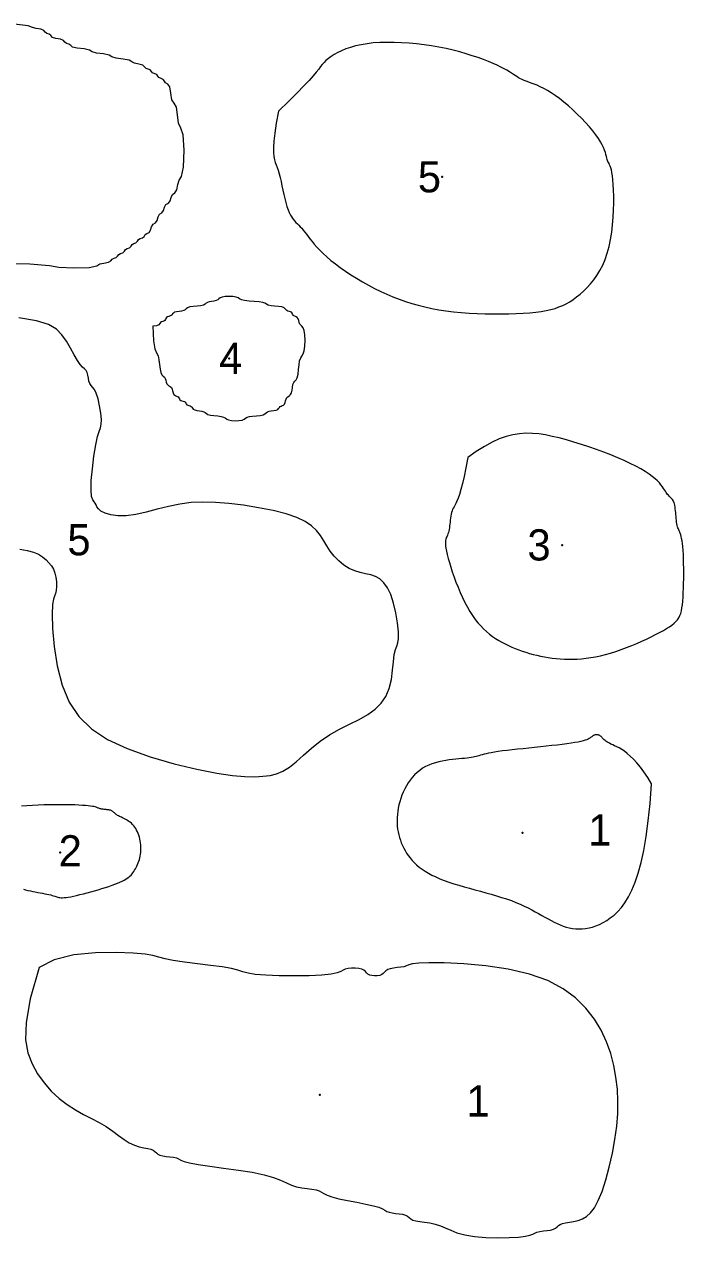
# Model space of a CAD drawing. Header units: millimetres. Extents: x 20 to 46.8, y 18.2 to 43.6.
# Drawn here: x 32.99 to 46.78, y 18.18 to 43.55 of the extents above; entities that cross this region are included whole.
import ezdxf
from ezdxf.enums import TextEntityAlignment as Align

# ---------------------------------------------------------------- set-up
doc = ezdxf.new("R2010")
doc.units = ezdxf.units.MM
for name, color, linetype in [('CONTOURS', 1, 'Continuous'), ('DIMENSIONS', 5, 'Continuous'), ('LABELS', 7, 'Continuous')]:
    doc.layers.add(name, color=color, linetype=linetype)

msp = doc.modelspace()

# ---------------------------------------------------------------- linework, layer by layer
at = {"layer": 'CONTOURS', "lineweight": 5}
for points in [[(32.239, 38.555), (33.11, 38.538), (33.52, 38.503), (33.714, 38.468), (34.027, 38.454), (34.352, 38.465), (34.511, 38.499), (34.573, 38.535), (34.658, 38.554), (34.75, 38.57), (34.8, 38.603), (34.827, 38.639), (34.869, 38.659), (34.916, 38.673), (34.944, 38.702), (34.966, 38.736), (35.007, 38.756), (35.055, 38.77), (35.084, 38.801), (35.106, 38.839), (35.145, 38.861), (35.194, 38.875), (35.224, 38.905), (35.245, 38.943), (35.281, 38.966), (35.326, 38.98), (35.356, 39.009), (35.377, 39.047), (35.414, 39.071), (35.462, 39.085), (35.496, 39.112), (35.517, 39.151), (35.552, 39.176), (35.6, 39.196), (35.633, 39.244), (35.651, 39.315), (35.685, 39.366), (35.736, 39.395), (35.772, 39.445), (35.791, 39.52), (35.821, 39.575), (35.869, 39.605), (35.904, 39.651), (35.923, 39.722), (35.954, 39.777), (36.004, 39.807), (36.043, 39.853), (36.063, 39.926), (36.092, 39.986), (36.142, 40.022), (36.183, 40.086), (36.203, 40.196), (36.231, 40.289), (36.281, 40.363), (36.323, 40.557), (36.334, 40.917), (36.311, 41.234), (36.262, 41.374), (36.218, 41.477), (36.197, 41.654), (36.172, 41.816), (36.124, 41.895), (36.079, 41.97), (36.057, 42.108), (36.034, 42.239), (35.99, 42.298), (35.945, 42.321), (35.921, 42.356), (35.896, 42.393), (35.852, 42.413), (35.807, 42.432), (35.785, 42.464), (35.764, 42.497), (35.722, 42.514), (35.676, 42.529), (35.649, 42.559), (35.626, 42.593), (35.584, 42.611), (35.537, 42.626), (35.507, 42.658), (35.471, 42.695), (35.39, 42.716), (35.296, 42.731), (35.239, 42.762), (35.183, 42.799), (35.062, 42.821), (34.914, 42.836), (34.824, 42.866), (34.765, 42.903), (34.65, 42.926), (34.504, 42.941), (34.412, 42.97), (34.354, 43.007), (34.244, 43.031), (34.097, 43.045), (34.001, 43.07), (33.964, 43.106), (33.925, 43.131), (33.874, 43.147), (33.839, 43.174), (33.812, 43.209), (33.747, 43.233), (33.651, 43.247), (33.582, 43.272), (33.551, 43.311), (33.516, 43.34), (33.464, 43.357), (33.426, 43.382), (33.4, 43.417), (33.34, 43.444), (33.242, 43.457), (33.164, 43.48), (33.071, 43.518), (32.785, 43.548)], [(32.903, 32.571), (33.055, 32.548), (33.183, 32.513), (33.288, 32.466), (33.375, 32.412), (33.447, 32.352), (33.508, 32.289), (33.559, 32.223), (33.6, 32.152), (33.631, 32.074), (33.653, 31.985), (33.665, 31.89), (33.667, 31.795), (33.661, 31.71), (33.646, 31.644), (33.624, 31.592), (33.6, 31.526), (33.582, 31.412), (33.574, 31.216), (33.582, 30.916), (33.615, 30.54), (33.679, 30.13), (33.781, 29.728), (33.929, 29.372), (34.131, 29.072), (34.396, 28.816), (34.732, 28.596), (35.146, 28.403), (35.624, 28.232), (36.123, 28.087), (36.601, 27.972), (37.016, 27.889), (37.347, 27.839), (37.605, 27.816), (37.81, 27.813), (37.979, 27.823), (38.129, 27.843), (38.266, 27.877), (38.399, 27.931), (38.534, 28.012), (38.677, 28.125), (38.831, 28.262), (38.997, 28.412), (39.178, 28.559), (39.375, 28.692), (39.583, 28.807), (39.792, 28.912), (39.991, 29.013), (40.171, 29.116), (40.325, 29.227), (40.451, 29.352), (40.55, 29.495), (40.621, 29.66), (40.666, 29.847), (40.692, 30.04), (40.709, 30.22), (40.726, 30.369), (40.75, 30.472), (40.777, 30.544), (40.802, 30.613), (40.816, 30.705), (40.814, 30.846), (40.793, 31.031), (40.758, 31.238), (40.71, 31.443), (40.651, 31.623), (40.584, 31.764), (40.509, 31.871), (40.425, 31.949), (40.333, 32.001), (40.233, 32.035), (40.126, 32.058), (40.014, 32.083), (39.9, 32.117), (39.784, 32.17), (39.67, 32.241), (39.564, 32.326), (39.468, 32.424), (39.388, 32.529), (39.318, 32.639), (39.253, 32.75), (39.182, 32.859), (39.1, 32.964), (38.996, 33.061), (38.862, 33.152), (38.688, 33.235), (38.466, 33.311), (38.194, 33.38), (37.89, 33.44), (37.575, 33.489), (37.269, 33.526), (36.987, 33.549), (36.728, 33.556), (36.483, 33.545), (36.245, 33.516), (36.007, 33.467), (35.77, 33.406), (35.54, 33.345), (35.323, 33.295), (35.124, 33.269), (34.948, 33.269), (34.799, 33.289), (34.68, 33.324), (34.594, 33.367), (34.542, 33.414), (34.512, 33.46), (34.493, 33.502), (34.475, 33.536), (34.45, 33.564), (34.423, 33.603), (34.4, 33.676), (34.388, 33.804), (34.394, 34.005), (34.415, 34.255), (34.447, 34.517), (34.485, 34.753), (34.523, 34.926), (34.558, 35.036), (34.586, 35.111), (34.603, 35.183), (34.605, 35.281), (34.592, 35.415), (34.568, 35.567), (34.535, 35.713), (34.497, 35.833), (34.458, 35.912), (34.421, 35.962), (34.388, 35.998), (34.361, 36.035), (34.344, 36.085), (34.332, 36.146), (34.321, 36.21), (34.307, 36.267), (34.284, 36.309), (34.253, 36.342), (34.212, 36.38), (34.162, 36.434), (34.103, 36.52), (34.036, 36.639), (33.96, 36.777), (33.874, 36.921), (33.779, 37.057), (33.665, 37.175), (33.501, 37.272), (33.251, 37.349), (32.88, 37.406)], [(32.974, 25.461), (33.02, 25.449), (33.069, 25.437), (33.12, 25.426), (33.171, 25.416), (33.223, 25.406), (33.275, 25.396), (33.326, 25.387), (33.376, 25.378), (33.423, 25.369), (33.467, 25.36), (33.508, 25.351), (33.545, 25.342), (33.576, 25.334), (33.604, 25.325), (33.629, 25.316), (33.652, 25.309), (33.673, 25.301), (33.694, 25.295), (33.716, 25.29), (33.739, 25.287), (33.765, 25.285), (33.794, 25.284), (33.828, 25.286), (33.866, 25.29), (33.912, 25.297), (33.964, 25.306), (34.023, 25.318), (34.087, 25.332), (34.157, 25.349), (34.23, 25.367), (34.306, 25.386), (34.383, 25.407), (34.461, 25.429), (34.539, 25.452), (34.616, 25.475), (34.69, 25.498), (34.761, 25.521), (34.827, 25.544), (34.888, 25.567), (34.944, 25.589), (34.993, 25.61), (35.038, 25.631), (35.078, 25.652), (35.114, 25.673), (35.146, 25.694), (35.175, 25.715), (35.2, 25.737), (35.224, 25.759), (35.245, 25.783), (35.264, 25.807), (35.282, 25.832), (35.299, 25.859), (35.316, 25.887), (35.332, 25.916), (35.347, 25.947), (35.361, 25.979), (35.375, 26.012), (35.387, 26.046), (35.398, 26.081), (35.408, 26.117), (35.416, 26.154), (35.423, 26.192), (35.428, 26.23), (35.431, 26.269), (35.432, 26.309), (35.431, 26.349), (35.429, 26.39), (35.424, 26.431), (35.417, 26.471), (35.409, 26.511), (35.398, 26.55), (35.386, 26.589), (35.372, 26.627), (35.357, 26.663), (35.34, 26.698), (35.321, 26.73), (35.301, 26.761), (35.279, 26.79), (35.256, 26.816), (35.231, 26.84), (35.206, 26.862), (35.18, 26.881), (35.153, 26.899), (35.127, 26.915), (35.1, 26.929), (35.074, 26.942), (35.049, 26.954), (35.024, 26.966), (35.001, 26.976), (34.98, 26.986), (34.961, 26.996), (34.943, 27.005), (34.928, 27.015), (34.915, 27.024), (34.903, 27.033), (34.893, 27.042), (34.884, 27.051), (34.875, 27.06), (34.867, 27.068), (34.859, 27.076), (34.85, 27.083), (34.841, 27.09), (34.831, 27.097), (34.82, 27.102), (34.807, 27.107), (34.792, 27.112), (34.776, 27.115), (34.759, 27.119), (34.74, 27.122), (34.721, 27.124), (34.702, 27.126), (34.682, 27.129), (34.663, 27.131), (34.643, 27.133), (34.625, 27.136), (34.607, 27.138), (34.591, 27.142), (34.576, 27.145), (34.563, 27.149), (34.551, 27.154), (34.539, 27.16), (34.526, 27.165), (34.512, 27.171), (34.494, 27.177), (34.473, 27.183), (34.447, 27.189), (34.415, 27.195), (34.376, 27.201), (34.33, 27.206), (34.275, 27.212), (34.211, 27.216), (34.136, 27.22), (34.051, 27.224), (33.956, 27.226), (33.855, 27.228), (33.747, 27.229), (33.634, 27.228), (33.518, 27.227), (33.4, 27.224), (33.281, 27.22), (33.163, 27.214), (33.047, 27.207), (32.935, 27.198)]]:
    msp.add_lwpolyline(points, dxfattribs=at)
for points in [[(38.303, 41.734), (38.259, 41.478), (38.229, 41.269), (38.21, 41.101), (38.201, 40.968), (38.201, 40.863), (38.207, 40.781), (38.22, 40.715), (38.237, 40.659), (38.257, 40.608), (38.278, 40.555), (38.299, 40.494), (38.319, 40.423), (38.339, 40.344), (38.359, 40.26), (38.378, 40.171), (38.398, 40.081), (38.418, 39.991), (38.438, 39.902), (38.46, 39.818), (38.482, 39.74), (38.505, 39.67), (38.53, 39.609), (38.556, 39.556), (38.583, 39.511), (38.611, 39.471), (38.64, 39.436), (38.67, 39.404), (38.7, 39.374), (38.731, 39.344), (38.762, 39.314), (38.793, 39.281), (38.824, 39.245), (38.856, 39.204), (38.889, 39.16), (38.925, 39.112), (38.964, 39.06), (39.007, 39.005), (39.054, 38.947), (39.108, 38.885), (39.169, 38.821), (39.237, 38.754), (39.314, 38.684), (39.4, 38.611), (39.495, 38.537), (39.596, 38.462), (39.705, 38.387), (39.819, 38.311), (39.938, 38.237), (40.06, 38.164), (40.186, 38.094), (40.313, 38.026), (40.442, 37.962), (40.57, 37.903), (40.699, 37.848), (40.829, 37.797), (40.959, 37.751), (41.092, 37.709), (41.227, 37.671), (41.366, 37.637), (41.508, 37.607), (41.654, 37.58), (41.805, 37.558), (41.962, 37.538), (42.124, 37.523), (42.29, 37.51), (42.459, 37.501), (42.628, 37.495), (42.796, 37.492), (42.961, 37.491), (43.121, 37.494), (43.275, 37.499), (43.422, 37.506), (43.558, 37.517), (43.683, 37.529), (43.798, 37.544), (43.902, 37.562), (43.998, 37.583), (44.087, 37.607), (44.169, 37.636), (44.247, 37.668), (44.322, 37.705), (44.394, 37.747), (44.466, 37.794), (44.537, 37.847), (44.61, 37.905), (44.683, 37.969), (44.756, 38.041), (44.827, 38.119), (44.897, 38.205), (44.963, 38.298), (45.025, 38.4), (45.082, 38.511), (45.134, 38.631), (45.179, 38.76), (45.217, 38.9), (45.247, 39.047), (45.272, 39.2), (45.29, 39.355), (45.302, 39.511), (45.31, 39.664), (45.314, 39.812), (45.314, 39.952), (45.31, 40.082), (45.304, 40.198), (45.296, 40.298), (45.287, 40.381), (45.276, 40.449), (45.264, 40.504), (45.252, 40.548), (45.239, 40.583), (45.227, 40.611), (45.215, 40.634), (45.203, 40.655), (45.192, 40.675), (45.183, 40.696), (45.175, 40.722), (45.167, 40.751), (45.16, 40.785), (45.15, 40.824), (45.138, 40.867), (45.122, 40.915), (45.1, 40.969), (45.073, 41.028), (45.038, 41.092), (44.994, 41.162), (44.941, 41.238), (44.877, 41.319), (44.805, 41.405), (44.726, 41.493), (44.641, 41.582), (44.552, 41.67), (44.46, 41.758), (44.366, 41.842), (44.272, 41.921), (44.18, 41.994), (44.091, 42.06), (44.006, 42.117), (43.926, 42.166), (43.85, 42.207), (43.778, 42.242), (43.711, 42.272), (43.649, 42.297), (43.59, 42.318), (43.536, 42.338), (43.486, 42.356), (43.441, 42.373), (43.399, 42.391), (43.362, 42.41), (43.326, 42.43), (43.291, 42.452), (43.256, 42.476), (43.219, 42.5), (43.178, 42.527), (43.133, 42.556), (43.082, 42.586), (43.023, 42.619), (42.956, 42.653), (42.879, 42.69), (42.792, 42.729), (42.695, 42.769), (42.59, 42.81), (42.477, 42.85), (42.356, 42.891), (42.228, 42.93), (42.094, 42.968), (41.954, 43.004), (41.809, 43.038), (41.659, 43.068), (41.506, 43.095), (41.349, 43.118), (41.192, 43.137), (41.034, 43.152), (40.877, 43.162), (40.723, 43.168), (40.573, 43.169), (40.427, 43.165), (40.288, 43.156), (40.156, 43.141), (40.032, 43.12), (39.917, 43.095), (39.811, 43.065), (39.713, 43.031), (39.624, 42.994), (39.543, 42.955), (39.47, 42.915), (39.405, 42.873), (39.348, 42.831), (39.299, 42.79), (39.258, 42.749), (39.222, 42.709), (39.186, 42.664), (39.146, 42.612), (39.096, 42.549), (39.03, 42.471), (38.945, 42.375), (38.835, 42.257), (38.694, 42.113), (38.519, 41.94), (38.303, 41.734)], [(35.678, 37.235), (35.691, 36.927), (35.721, 36.763), (35.757, 36.681), (35.789, 36.618), (35.808, 36.531), (35.821, 36.431), (35.832, 36.336), (35.848, 36.263), (35.871, 36.219), (35.897, 36.193), (35.921, 36.172), (35.938, 36.143), (35.949, 36.106), (35.958, 36.066), (35.97, 36.03), (35.99, 36.005), (36.017, 35.987), (36.044, 35.972), (36.067, 35.951), (36.083, 35.919), (36.093, 35.88), (36.102, 35.841), (36.116, 35.809), (36.138, 35.789), (36.163, 35.777), (36.189, 35.768), (36.209, 35.756), (36.223, 35.738), (36.234, 35.717), (36.245, 35.698), (36.263, 35.683), (36.287, 35.674), (36.314, 35.667), (36.338, 35.659), (36.356, 35.646), (36.368, 35.628), (36.378, 35.61), (36.391, 35.593), (36.41, 35.582), (36.434, 35.574), (36.458, 35.567), (36.479, 35.557), (36.494, 35.54), (36.507, 35.52), (36.526, 35.5), (36.556, 35.484), (36.601, 35.473), (36.655, 35.466), (36.707, 35.458), (36.747, 35.446), (36.775, 35.428), (36.798, 35.407), (36.831, 35.388), (36.883, 35.373), (36.956, 35.364), (37.036, 35.357), (37.108, 35.348), (37.16, 35.334), (37.194, 35.315), (37.223, 35.294), (37.262, 35.276), (37.322, 35.264), (37.399, 35.259), (37.478, 35.262), (37.544, 35.272), (37.589, 35.288), (37.619, 35.309), (37.651, 35.329), (37.697, 35.345), (37.766, 35.355), (37.847, 35.362), (37.925, 35.37), (37.985, 35.383), (38.023, 35.401), (38.048, 35.422), (38.073, 35.441), (38.108, 35.455), (38.156, 35.464), (38.208, 35.471), (38.255, 35.48), (38.289, 35.495), (38.309, 35.514), (38.324, 35.535), (38.338, 35.553), (38.359, 35.565), (38.384, 35.574), (38.41, 35.586), (38.431, 35.605), (38.445, 35.636), (38.454, 35.673), (38.464, 35.71), (38.48, 35.741), (38.504, 35.761), (38.531, 35.779), (38.557, 35.803), (38.577, 35.841), (38.589, 35.896), (38.599, 35.956), (38.609, 36.013), (38.627, 36.054), (38.651, 36.083), (38.676, 36.113), (38.699, 36.158), (38.715, 36.231), (38.726, 36.327), (38.735, 36.426), (38.748, 36.512), (38.77, 36.571), (38.796, 36.611), (38.823, 36.654), (38.846, 36.719), (38.859, 36.819), (38.863, 36.938), (38.858, 37.055), (38.843, 37.147), (38.821, 37.202), (38.795, 37.233), (38.77, 37.254), (38.751, 37.279), (38.738, 37.315), (38.728, 37.355), (38.716, 37.391), (38.698, 37.417), (38.675, 37.432), (38.65, 37.442), (38.628, 37.452), (38.612, 37.467), (38.601, 37.487), (38.591, 37.508), (38.576, 37.525), (38.555, 37.537), (38.529, 37.544), (38.504, 37.552), (38.482, 37.563), (38.466, 37.58), (38.449, 37.6), (38.422, 37.62), (38.374, 37.636), (38.304, 37.645), (38.225, 37.653), (38.15, 37.661), (38.093, 37.674), (38.056, 37.693), (38.023, 37.714), (37.976, 37.732), (37.901, 37.746), (37.8, 37.754), (37.693, 37.761), (37.599, 37.771), (37.534, 37.786), (37.494, 37.806), (37.461, 37.827), (37.418, 37.844), (37.352, 37.855), (37.273, 37.858), (37.193, 37.854), (37.128, 37.844), (37.087, 37.826), (37.06, 37.806), (37.036, 37.786), (37.004, 37.771), (36.958, 37.761), (36.906, 37.754), (36.857, 37.746), (36.82, 37.732), (36.795, 37.713), (36.771, 37.693), (36.736, 37.674), (36.679, 37.661), (36.603, 37.652), (36.524, 37.645), (36.455, 37.636), (36.407, 37.62), (36.378, 37.6), (36.354, 37.58), (36.325, 37.563), (36.281, 37.552), (36.228, 37.544), (36.176, 37.537), (36.134, 37.526), (36.109, 37.51), (36.093, 37.491), (36.081, 37.473), (36.064, 37.458), (36.039, 37.448), (36.011, 37.439), (35.985, 37.429), (35.966, 37.414), (35.953, 37.395), (35.942, 37.374), (35.93, 37.355), (35.911, 37.342), (35.888, 37.333), (35.863, 37.325), (35.841, 37.311), (35.824, 37.289), (35.802, 37.264), (35.758, 37.244), (35.678, 37.235)], [(42.261, 34.49), (42.221, 34.275), (42.184, 34.093), (42.15, 33.942), (42.118, 33.818), (42.088, 33.717), (42.061, 33.637), (42.037, 33.574), (42.014, 33.525), (41.994, 33.486), (41.976, 33.455), (41.96, 33.427), (41.946, 33.401), (41.935, 33.371), (41.924, 33.338), (41.916, 33.302), (41.909, 33.263), (41.902, 33.223), (41.897, 33.181), (41.892, 33.139), (41.887, 33.098), (41.882, 33.057), (41.877, 33.018), (41.871, 32.982), (41.865, 32.948), (41.857, 32.918), (41.848, 32.892), (41.839, 32.868), (41.829, 32.847), (41.82, 32.825), (41.811, 32.803), (41.804, 32.78), (41.799, 32.753), (41.796, 32.722), (41.795, 32.685), (41.798, 32.641), (41.805, 32.59), (41.816, 32.53), (41.832, 32.459), (41.852, 32.379), (41.877, 32.291), (41.906, 32.195), (41.939, 32.095), (41.976, 31.99), (42.016, 31.883), (42.059, 31.775), (42.104, 31.667), (42.152, 31.561), (42.202, 31.458), (42.254, 31.36), (42.308, 31.268), (42.362, 31.183), (42.418, 31.105), (42.476, 31.033), (42.534, 30.966), (42.594, 30.905), (42.655, 30.849), (42.717, 30.797), (42.78, 30.749), (42.844, 30.705), (42.91, 30.665), (42.977, 30.627), (43.045, 30.591), (43.113, 30.557), (43.184, 30.525), (43.255, 30.495), (43.327, 30.467), (43.4, 30.441), (43.475, 30.416), (43.55, 30.393), (43.627, 30.372), (43.705, 30.353), (43.784, 30.336), (43.864, 30.321), (43.945, 30.307), (44.027, 30.296), (44.11, 30.286), (44.195, 30.278), (44.281, 30.273), (44.368, 30.271), (44.458, 30.271), (44.549, 30.274), (44.642, 30.28), (44.737, 30.29), (44.834, 30.304), (44.934, 30.322), (45.036, 30.343), (45.141, 30.369), (45.249, 30.4), (45.358, 30.434), (45.468, 30.472), (45.578, 30.513), (45.688, 30.556), (45.795, 30.601), (45.9, 30.647), (46.001, 30.693), (46.097, 30.74), (46.188, 30.785), (46.273, 30.83), (46.35, 30.872), (46.418, 30.912), (46.478, 30.95), (46.531, 30.986), (46.575, 31.022), (46.614, 31.059), (46.646, 31.097), (46.673, 31.138), (46.695, 31.182), (46.713, 31.23), (46.727, 31.283), (46.739, 31.343), (46.748, 31.41), (46.755, 31.485), (46.761, 31.569), (46.767, 31.66), (46.771, 31.757), (46.773, 31.857), (46.775, 31.961), (46.776, 32.065), (46.776, 32.169), (46.774, 32.271), (46.772, 32.369), (46.768, 32.462), (46.763, 32.547), (46.757, 32.625), (46.75, 32.692), (46.742, 32.749), (46.733, 32.798), (46.724, 32.839), (46.714, 32.874), (46.704, 32.904), (46.694, 32.93), (46.683, 32.953), (46.673, 32.974), (46.664, 32.995), (46.655, 33.017), (46.647, 33.042), (46.64, 33.069), (46.634, 33.1), (46.628, 33.135), (46.624, 33.172), (46.62, 33.212), (46.616, 33.253), (46.612, 33.294), (46.608, 33.336), (46.604, 33.377), (46.6, 33.417), (46.594, 33.454), (46.588, 33.489), (46.581, 33.521), (46.573, 33.548), (46.563, 33.572), (46.553, 33.593), (46.541, 33.611), (46.529, 33.627), (46.515, 33.642), (46.501, 33.656), (46.487, 33.67), (46.472, 33.684), (46.456, 33.699), (46.44, 33.716), (46.424, 33.736), (46.408, 33.758), (46.392, 33.784), (46.374, 33.812), (46.354, 33.844), (46.33, 33.879), (46.301, 33.916), (46.267, 33.957), (46.226, 34), (46.177, 34.045), (46.119, 34.093), (46.051, 34.144), (45.972, 34.196), (45.881, 34.251), (45.776, 34.308), (45.66, 34.366), (45.533, 34.425), (45.397, 34.484), (45.254, 34.543), (45.105, 34.602), (44.951, 34.658), (44.795, 34.713), (44.638, 34.764), (44.481, 34.813), (44.326, 34.857), (44.174, 34.897), (44.027, 34.931), (43.886, 34.96), (43.748, 34.981), (43.613, 34.993), (43.478, 34.995), (43.343, 34.986), (43.206, 34.964), (43.066, 34.928), (42.92, 34.877), (42.769, 34.809), (42.609, 34.722), (42.44, 34.617), (42.261, 34.49)], [(46.104, 27.664), (46.023, 27.797), (45.945, 27.915), (45.87, 28.017), (45.797, 28.106), (45.727, 28.182), (45.66, 28.246), (45.597, 28.301), (45.536, 28.347), (45.48, 28.384), (45.427, 28.416), (45.378, 28.441), (45.332, 28.463), (45.291, 28.481), (45.255, 28.498), (45.222, 28.514), (45.194, 28.529), (45.17, 28.544), (45.149, 28.558), (45.131, 28.572), (45.115, 28.585), (45.102, 28.597), (45.091, 28.609), (45.081, 28.62), (45.072, 28.631), (45.064, 28.64), (45.056, 28.649), (45.048, 28.657), (45.04, 28.664), (45.031, 28.671), (45.021, 28.676), (45.01, 28.681), (44.998, 28.684), (44.986, 28.687), (44.974, 28.689), (44.961, 28.69), (44.949, 28.69), (44.936, 28.689), (44.924, 28.687), (44.911, 28.684), (44.9, 28.681), (44.889, 28.676), (44.879, 28.671), (44.87, 28.665), (44.861, 28.658), (44.852, 28.65), (44.843, 28.641), (44.831, 28.632), (44.817, 28.622), (44.799, 28.611), (44.776, 28.6), (44.749, 28.589), (44.715, 28.577), (44.674, 28.565), (44.625, 28.553), (44.567, 28.54), (44.5, 28.527), (44.422, 28.515), (44.333, 28.502), (44.235, 28.489), (44.129, 28.477), (44.017, 28.464), (43.9, 28.451), (43.78, 28.439), (43.659, 28.426), (43.537, 28.414), (43.418, 28.401), (43.301, 28.389), (43.189, 28.377), (43.084, 28.365), (42.986, 28.353), (42.899, 28.341), (42.821, 28.329), (42.754, 28.317), (42.696, 28.306), (42.646, 28.295), (42.602, 28.284), (42.563, 28.274), (42.528, 28.264), (42.496, 28.254), (42.466, 28.245), (42.436, 28.236), (42.405, 28.228), (42.372, 28.221), (42.335, 28.214), (42.294, 28.208), (42.247, 28.203), (42.195, 28.198), (42.138, 28.193), (42.076, 28.188), (42.011, 28.182), (41.943, 28.175), (41.873, 28.166), (41.801, 28.156), (41.729, 28.143), (41.656, 28.127), (41.585, 28.107), (41.514, 28.084), (41.445, 28.058), (41.379, 28.026), (41.316, 27.99), (41.257, 27.948), (41.202, 27.903), (41.15, 27.853), (41.102, 27.8), (41.058, 27.743), (41.017, 27.684), (40.979, 27.622), (40.945, 27.558), (40.914, 27.493), (40.887, 27.427), (40.862, 27.36), (40.842, 27.292), (40.824, 27.225), (40.81, 27.159), (40.799, 27.093), (40.791, 27.028), (40.786, 26.965), (40.784, 26.902), (40.785, 26.84), (40.789, 26.779), (40.796, 26.718), (40.806, 26.659), (40.819, 26.6), (40.834, 26.543), (40.853, 26.486), (40.873, 26.43), (40.897, 26.376), (40.923, 26.322), (40.952, 26.269), (40.984, 26.216), (41.018, 26.165), (41.056, 26.115), (41.098, 26.066), (41.144, 26.018), (41.193, 25.971), (41.247, 25.926), (41.306, 25.882), (41.37, 25.839), (41.439, 25.797), (41.513, 25.757), (41.593, 25.718), (41.679, 25.681), (41.771, 25.645), (41.869, 25.61), (41.971, 25.577), (42.077, 25.545), (42.187, 25.513), (42.298, 25.482), (42.411, 25.451), (42.525, 25.42), (42.638, 25.389), (42.751, 25.357), (42.861, 25.325), (42.969, 25.292), (43.073, 25.259), (43.173, 25.223), (43.267, 25.187), (43.357, 25.149), (43.441, 25.11), (43.522, 25.071), (43.598, 25.031), (43.671, 24.991), (43.742, 24.952), (43.81, 24.913), (43.875, 24.876), (43.94, 24.84), (44.003, 24.806), (44.066, 24.773), (44.128, 24.744), (44.191, 24.717), (44.254, 24.693), (44.319, 24.672), (44.385, 24.656), (44.451, 24.643), (44.518, 24.635), (44.587, 24.632), (44.656, 24.633), (44.726, 24.64), (44.798, 24.652), (44.87, 24.67), (44.942, 24.695), (45.016, 24.726), (45.091, 24.764), (45.166, 24.809), (45.242, 24.861), (45.319, 24.922), (45.396, 24.993), (45.472, 25.078), (45.547, 25.18), (45.62, 25.3), (45.691, 25.442), (45.759, 25.607), (45.824, 25.8), (45.884, 26.022), (45.94, 26.275), (45.99, 26.564), (46.035, 26.89), (46.073, 27.256), (46.104, 27.664)], [(33.304, 23.822), (33.119, 23.167), (33.031, 22.677), (33.02, 22.314), (33.069, 22.038), (33.158, 21.81), (33.272, 21.602), (33.407, 21.411), (33.557, 21.239), (33.719, 21.088), (33.888, 20.958), (34.061, 20.849), (34.232, 20.755), (34.4, 20.669), (34.559, 20.586), (34.706, 20.498), (34.84, 20.406), (34.964, 20.315), (35.079, 20.231), (35.188, 20.161), (35.295, 20.11), (35.396, 20.076), (35.49, 20.055), (35.572, 20.04), (35.64, 20.026), (35.689, 20.005), (35.724, 19.98), (35.754, 19.952), (35.786, 19.925), (35.829, 19.903), (35.889, 19.887), (35.961, 19.876), (36.038, 19.867), (36.111, 19.857), (36.172, 19.844), (36.219, 19.825), (36.267, 19.8), (36.337, 19.771), (36.449, 19.739), (36.624, 19.705), (36.869, 19.669), (37.16, 19.631), (37.467, 19.59), (37.759, 19.544), (38.009, 19.492), (38.202, 19.435), (38.351, 19.377), (38.471, 19.322), (38.577, 19.275), (38.684, 19.24), (38.795, 19.217), (38.905, 19.202), (39.006, 19.189), (39.092, 19.175), (39.156, 19.156), (39.205, 19.13), (39.255, 19.099), (39.321, 19.064), (39.42, 19.027), (39.565, 18.99), (39.746, 18.953), (39.942, 18.916), (40.131, 18.88), (40.29, 18.845), (40.404, 18.811), (40.478, 18.779), (40.529, 18.75), (40.57, 18.726), (40.616, 18.707), (40.679, 18.694), (40.752, 18.685), (40.829, 18.676), (40.901, 18.665), (40.959, 18.648), (41.001, 18.625), (41.035, 18.598), (41.069, 18.571), (41.113, 18.545), (41.176, 18.526), (41.261, 18.512), (41.361, 18.499), (41.471, 18.484), (41.582, 18.461), (41.689, 18.427), (41.793, 18.381), (41.905, 18.33), (42.037, 18.28), (42.201, 18.235), (42.406, 18.203), (42.643, 18.183), (42.89, 18.175), (43.125, 18.177), (43.323, 18.188), (43.466, 18.206), (43.559, 18.228), (43.619, 18.252), (43.663, 18.274), (43.709, 18.294), (43.769, 18.307), (43.842, 18.317), (43.919, 18.326), (43.992, 18.336), (44.052, 18.352), (44.096, 18.375), (44.128, 18.401), (44.158, 18.429), (44.193, 18.455), (44.241, 18.475), (44.307, 18.49), (44.387, 18.502), (44.475, 18.517), (44.567, 18.538), (44.658, 18.571), (44.745, 18.621), (44.829, 18.696), (44.911, 18.803), (44.991, 18.951), (45.071, 19.145), (45.149, 19.384), (45.221, 19.654), (45.286, 19.94), (45.338, 20.229), (45.375, 20.509), (45.396, 20.776), (45.401, 21.033), (45.389, 21.283), (45.36, 21.531), (45.315, 21.779), (45.251, 22.026), (45.164, 22.271), (45.051, 22.512), (44.909, 22.747), (44.733, 22.974), (44.517, 23.188), (44.254, 23.382), (43.934, 23.551), (43.552, 23.687), (43.109, 23.788), (42.638, 23.858), (42.179, 23.9), (41.77, 23.921), (41.449, 23.925), (41.236, 23.916), (41.105, 23.9), (41.029, 23.879), (40.979, 23.858), (40.927, 23.842), (40.86, 23.831), (40.784, 23.822), (40.708, 23.812), (40.64, 23.8), (40.588, 23.781), (40.551, 23.756), (40.523, 23.728), (40.497, 23.701), (40.466, 23.677), (40.424, 23.66), (40.371, 23.651), (40.315, 23.649), (40.259, 23.655), (40.212, 23.668), (40.176, 23.689), (40.148, 23.715), (40.122, 23.743), (40.091, 23.769), (40.047, 23.791), (39.985, 23.806), (39.912, 23.814), (39.835, 23.813), (39.763, 23.805), (39.703, 23.789), (39.657, 23.767), (39.606, 23.74), (39.53, 23.712), (39.405, 23.687), (39.21, 23.666), (38.944, 23.654), (38.636, 23.649), (38.323, 23.651), (38.04, 23.662), (37.82, 23.68), (37.67, 23.704), (37.56, 23.734), (37.454, 23.768), (37.322, 23.802), (37.132, 23.837), (36.885, 23.87), (36.612, 23.904), (36.343, 23.937), (36.108, 23.971), (35.935, 24.006), (35.807, 24.04), (35.681, 24.073), (35.517, 24.102), (35.271, 24.125), (34.914, 24.139), (34.479, 24.132), (34.026, 24.087), (33.614, 23.989), (33.304, 23.822)]]:
    msp.add_lwpolyline(points, close=True, dxfattribs=at)
at = {"layer": 'DIMENSIONS'}
for p in [(41.727, 40.361), (37.273, 36.559), (44.238, 32.656), (43.405, 26.644), (33.745, 26.227), (39.167, 21.162)]:
    msp.add_point(p, dxfattribs=at)

# ---------------------------------------------------------------- texts
at = {"layer": 'LABELS', "color": 7}
for s, p in [('5', (41.461, 40.359)), ('4', (37.308, 36.562)), ('5', (34.136, 32.77)), ('3', (43.752, 32.662)), ('1', (45.023, 26.702)), ('2', (33.954, 26.265)), ('1', (42.477, 21.035))]:
    msp.add_text(s, height=0.652, dxfattribs=at).set_placement(p, align=Align.MIDDLE_CENTER)

doc.saveas('drawing.dxf')
